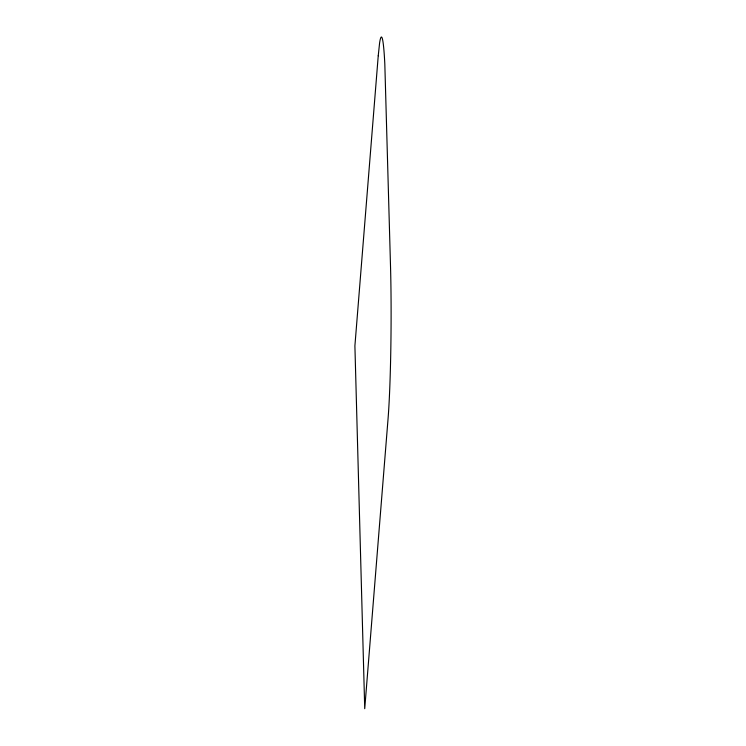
<?xml version="1.0" encoding="UTF-8"?>
<svg xmlns="http://www.w3.org/2000/svg" width="746" height="746" viewBox="0 0 746 746"><rect width="100%" height="100%" fill="white"/><g stroke="black" fill="none" stroke-linecap="round" stroke-linejoin="round"><path stroke-width="1.12" d="M378.241 55.773L354.9 345.846L364.729 708.7L388.069 418.627A109.392 5.455 -89.6 0 0 390.531 266.779L384.815 63.96A109.392 5.455 -89.6 0 0 379.593 43.035L378.241 55.773"/></g></svg>
